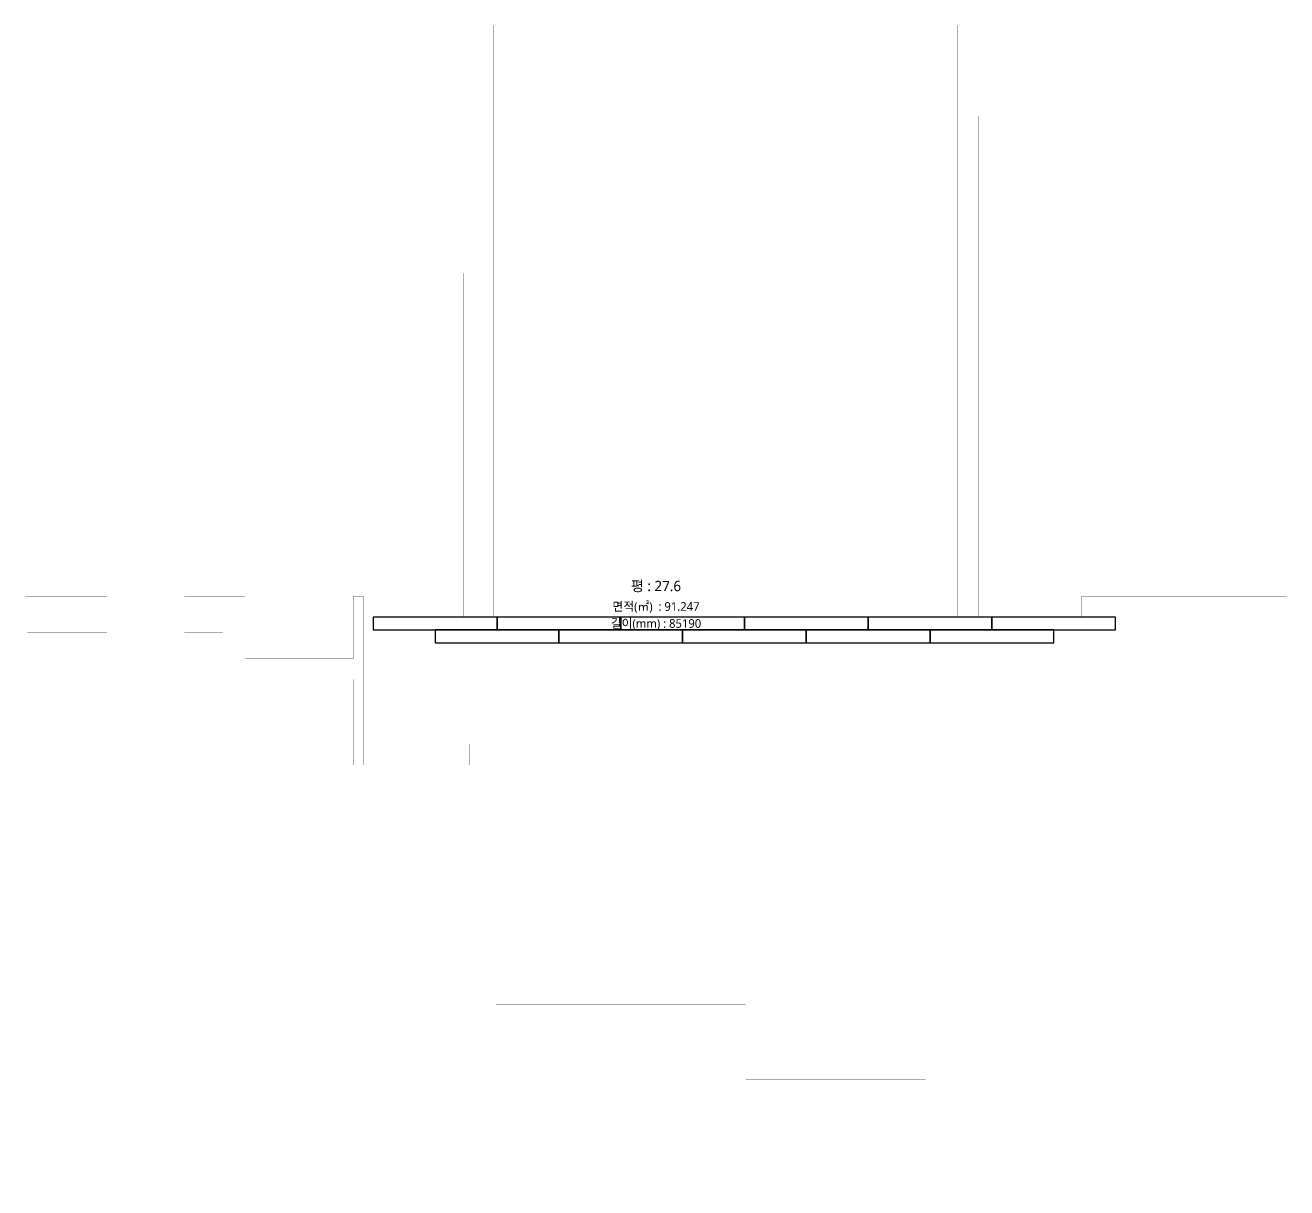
# Model space of a CAD drawing. Header units: inches. Extents: x 4000 to 56200, y 2703 to 36422.
# Drawn here: x 30780 to 43016, y 25146 to 36422 of the extents above; entities that cross this region are included whole.
import ezdxf
from ezdxf.enums import TextEntityAlignment as Align

# ---------------------------------------------------------------- set-up
doc = ezdxf.new("R2010")
doc.units = ezdxf.units.IN
doc.header["$LTSCALE"] = 30
doc.header["$MEASUREMENT"] = 0
for name, color, linetype in [('06-FUR', 6, 'Continuous'), ('07-DIM WAL', 5, 'Continuous'), ('BATH', 4, 'Continuous')]:
    doc.layers.add(name, color=color, linetype=linetype)
doc.styles.add('나눔스퀘어EB', font='NanumSquareEB.ttf')

# ---------------------------------------------------------------- blocks, each defined once
blk = doc.blocks.new('dfasfsdafd')
at = {"layer": 'BATH'}
blk.add_lwpolyline([(37341, 30329), (38541, 30329), (38541, 30454), (37341, 30454)], close=True, dxfattribs=at)

msp = doc.modelspace()

# ---------------------------------------------------------------- linework, layer by layer
at = {"layer": '06-FUR', "const_width": 1}
msp.add_lwpolyline([(39825.9, 36421.6), (35325.9, 36421.6), (35325.9, 30681.6), (35030.9, 30681.6), (35030.9, 34016.6), (30780.9, 34016.6), (30780.9, 30881.6), (31572.9, 30881.6), (31572.9, 30531.6), (30800.9, 30531.6), (30800.9, 29446.6), (32695.9, 29446.6), (32695.9, 30531.6), (32322.9, 30531.6), (32322.9, 30881.6), (32910.9, 30881.6), (32910.9, 30276.6), (33960.9, 30276.6), (33960.9, 30881.6), (34060.9, 30881.6), (34060.9, 29246.6), (33960.9, 29246.6), (33960.9, 30076.6), (32760.9, 30076.6), (32760.9, 29246.6), (32425.9, 29246.6), (32425.9, 26261.6), (30825.9, 26261.6), (30825.9, 25146.6), (35145.9, 25146.6), (35145.9, 29246.6), (35085.9, 29246.6), (35085.9, 29446.6), (35345.9, 29446.6), (35345.9, 26926.6), (37768.9, 26926.6), (37768.9, 26196.6), (39512.9, 26196.6), (39512.9, 29505.6), (41355.9, 29505.6), (41355.9, 30681.6), (41025.9, 30681.6), (41025.9, 30881.6), (43015.9, 30881.6), (43015.9, 35541.6), (40025.9, 35541.6), (40025.9, 30681.6), (39825.9, 30681.6), (39825.9, 36421.6)], dxfattribs=at)

# ---------------------------------------------------------------- block references
at = {"layer": '07-DIM WAL'}
for p in [(-3184.7, 228), (-1984.7, 228), (-784.7, 228), (415.3, 228), (1615.3, 228), (2815.3, 228), (-2584.7, 103), (-1384.7, 103), (-184.7, 103), (1015.3, 103), (2215.3, 103)]:
    msp.add_blockref('dfasfsdafd', p, dxfattribs=at)

# ---------------------------------------------------------------- texts
at = {"layer": '07-DIM WAL', "color": 7, "style": '나눔스퀘어EB'}
msp.add_text('평 : 27.6', height=100, dxfattribs=at).set_placement((36898.4, 30984.1), align=Align.MIDDLE)
at = {"layer": '07-DIM WAL', "style": '나눔스퀘어EB'}
for s, p in [('면적(㎡)  : 91.247', (36898.4, 30784.1)), ('길이(mm) : 85190', (36898.4, 30616.7))]:
    msp.add_text(s, height=83.697, dxfattribs=at).set_placement(p, align=Align.MIDDLE)

doc.saveas('drawing.dxf')
